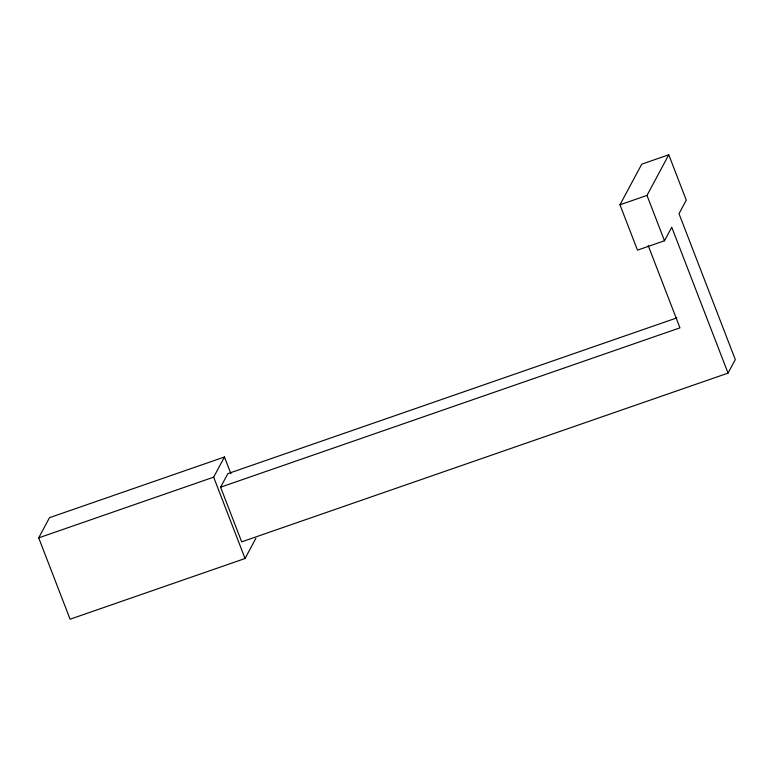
<?xml version="1.0" encoding="UTF-8"?>
<svg xmlns="http://www.w3.org/2000/svg" width="774" height="774" viewBox="0 0 774 774"><rect width="100%" height="100%" fill="white"/><g stroke="black" fill="none" stroke-linecap="round" stroke-linejoin="round"><path stroke-width="1.16" d="M255.855 538.346L245.048 558.518L70.095 619.21L38.7 537.853L49.507 517.68L224.47 456.989L230.913 473.707M38.7 537.853L213.653 477.161L224.47 456.989M728.044 373.116L671.745 227.227L664.489 240.772L637.476 250.147L619.974 204.791L641.752 164.165L668.765 154.79L686.267 200.137L679.011 213.682L735.3 359.571L728.044 373.116L241.672 541.848L220.59 487.204L227.846 473.659L676.94 317.862M619.974 204.791L646.987 195.425L668.765 154.79M220.59 487.204L679.94 327.847L648.215 245.61M646.987 195.425L664.489 240.772M213.653 477.161L245.048 558.518"/></g></svg>
